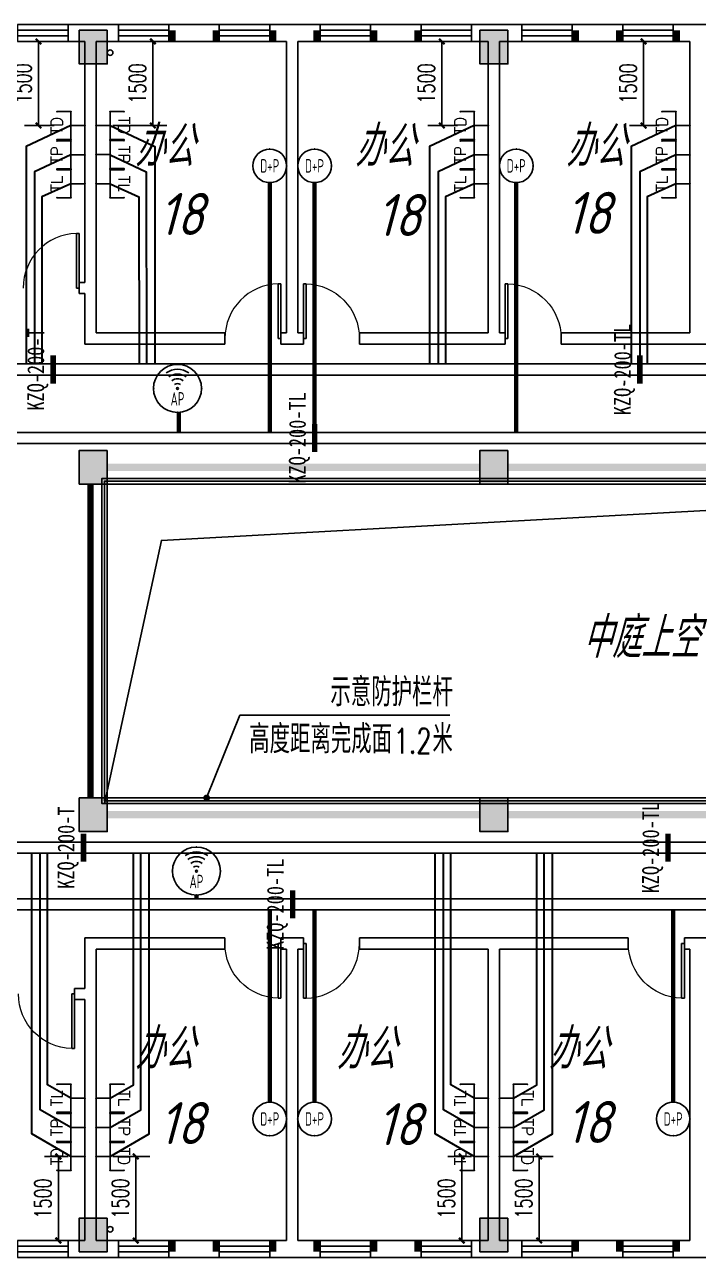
# Model space of a CAD drawing. Extents: x 1398449 to 2142961, y 256969 to 1032940.
# Drawn here: x 1561316 to 1573341, y 439205 to 461205 of the extents above; entities that cross this region are included whole.
import ezdxf
from ezdxf.enums import TextEntityAlignment as Align

# ---------------------------------------------------------------- set-up
doc = ezdxf.new("R2010")
doc.units = 0
doc.header["$LTSCALE"] = 1500
doc.header["$PDSIZE"] = 50
doc.linetypes.add('DASH', pattern=[0.35, 0.25, -0.1])
for name, color, linetype in [('1-建筑底图', 8, 'Continuous'), ('CABLETRAY_PDS', 6, 'Continuous'), ('EQUIP-通讯', 3, 'Continuous'), ('TEL_DIM', 3, 'Continuous'), ('WIRE-综合布线', 5, 'Continuous'), ('光纤点位', 3, 'Continuous'), ('内网桥架', 1, 'Continuous'), ('抗震支吊架', 2, 'Continuous'), ('构造柱', 6, 'Continuous'), ('水', 5, 'Continuous'), ('红机电话', 3, 'Continuous'), ('结构柱子', 253, 'Continuous'), ('蓝机电话', 3, 'Continuous')]:
    doc.layers.add(name, color=color, linetype=linetype)
doc.layers.add('内网线路', color=1, linetype='Continuous', lineweight=30)
doc.styles.add('_TCH_DIM', font='SIMPLEX', dxfattribs={"bigfont": 'GBCBIG'})
doc.styles.add('_TCH_DIM_T3', font='SIMPLEX', dxfattribs={"width": 0.705882, "bigfont": 'GBCBIG'})
doc.styles.add('_TEL_ATTDEF', font='GBENOR', dxfattribs={"width": 0.8, "height": 3, "bigfont": 'GBCBIG'})
doc.styles.add('_TEL_DIM', font='SIMPLEX', dxfattribs={"width": 0.8, "height": 3.5, "bigfont": 'HZTXT'})
doc.styles.add('kzcad', font='', dxfattribs={"width": 0.8})
doc.styles.get("Standard").update_dxf_attribs({"font": 'gbeitc.shx', "bigfont": 'gbcbig.shx'})
doc.styles.get('kzcad').set_extended_font_data('SimSun')
doc.linetypes.add('JIEDI', pattern='A,1.25,-0.25,0.25,-0.25,0.625,["/",Standard,S=0.6,R=0,X=0,Y=-0.3],0.625,-0.25,0.25,-0.25', length=4)
doc.dimstyles.new('_TCH_ARCH&&100', dxfattribs={"dimtxt": 297.5, "dimasz": 100, "dimexe": 250, "dimexo": 300, "dimgap": 126.25, "dimtad": 1, "dimdec": 0, "dimzin": 0, "dimdsep": 46, "dimtxsty": '_TCH_DIM_T3', "dimblk": 'ARCHTICK', "dimcen": 0.09, "dimclrt": 7, "dimazin": 2, "dimtfac": 1, "dimtdec": 0, "dimtix": 1, "dimtmove": 2, "dimatfit": 3, "dimfxl": 1, "dimtolj": 1, "dimtzin": 0, "dimarcsym": 0})

# ---------------------------------------------------------------- blocks, each defined once
blk = doc.blocks.new('fgtrgtrghtrh')
at = {"layer": '构造柱', "color": 0}
for points in [[(-377189, 1236625), (-377189, 1236425), (-377309, 1236625), (-377309, 1236425)], [(-376409, 1236625), (-376409, 1236425), (-376529, 1236625), (-376529, 1236425)], [(-375389, 1236625), (-375389, 1236425), (-375509, 1236625), (-375509, 1236425)], [(-374609, 1236625), (-374609, 1236425), (-374729, 1236625), (-374729, 1236425)], [(-373589, 1236625), (-373589, 1236425), (-373709, 1236625), (-373709, 1236425)], [(-372809, 1236625), (-372809, 1236425), (-372929, 1236625), (-372929, 1236425)], [(-369989, 1236625), (-369989, 1236425), (-370109, 1236625), (-370109, 1236425)], [(-369209, 1236625), (-369209, 1236425), (-369329, 1236625), (-369329, 1236425)], [(-368189, 1236625), (-368189, 1236425), (-368309, 1236625), (-368309, 1236425)], [(-377189, 1215025), (-377189, 1214825), (-377309, 1215025), (-377309, 1214825)], [(-376409, 1215025), (-376409, 1214825), (-376529, 1215025), (-376529, 1214825)], [(-375389, 1215025), (-375389, 1214825), (-375509, 1215025), (-375509, 1214825)], [(-374609, 1215025), (-374609, 1214825), (-374729, 1215025), (-374729, 1214825)], [(-373589, 1215025), (-373589, 1214825), (-373709, 1215025), (-373709, 1214825)], [(-372809, 1215025), (-372809, 1214825), (-372929, 1215025), (-372929, 1214825)], [(-369989, 1215025), (-369989, 1214825), (-370109, 1215025), (-370109, 1214825)], [(-369209, 1215025), (-369209, 1214825), (-369329, 1215025), (-369329, 1214825)], [(-368189, 1215025), (-368189, 1214825), (-368309, 1215025), (-368309, 1214825)]]:
    blk.add_solid(points, dxfattribs=at)
blk = doc.blocks.new('A$C737A27E0')
at = {"layer": '结构柱子'}
h = blk.add_hatch(color=6, dxfattribs=at)
h.dxf.hatch_style = 1
h.paths.add_polyline_path([(12400, 21800), (11900, 21800), (11900, 21200), (12400, 21200)])
h = blk.add_hatch(color=6, dxfattribs=at)
h.dxf.hatch_style = 1
h.paths.add_polyline_path([(19550, 21800), (19050, 21800), (19050, 21200), (19550, 21200)])
h = blk.add_hatch(color=6, dxfattribs=at)
h.dxf.hatch_style = 1
h.paths.add_polyline_path([(12400, 13700), (12400, 14300), (11900, 14300), (11900, 13700)])
h = blk.add_hatch(color=6, dxfattribs=at)
h.dxf.hatch_style = 1
h.paths.add_polyline_path([(19050, 14300), (19050, 13700), (19550, 13700), (19550, 14300)])
h = blk.add_hatch(color=6, dxfattribs=at)
h.dxf.hatch_style = 1
h.paths.add_polyline_path([(12400, 7500), (12400, 8100), (11900, 8100), (11900, 7500)])
h = blk.add_hatch(color=6, dxfattribs=at)
h.dxf.hatch_style = 1
h.paths.add_polyline_path([(19550, 8100), (19050, 8100), (19050, 7500), (19550, 7500)])
h = blk.add_hatch(color=6, dxfattribs=at)
h.dxf.hatch_style = 1
h.paths.add_polyline_path([(12400, 0), (12400, 600), (11900, 600), (11900, 0)])
h = blk.add_hatch(color=6, dxfattribs=at)
h.dxf.hatch_style = 1
h.paths.add_polyline_path([(19550, 600), (19050, 600), (19050, 0), (19550, 0)])
at = {"layer": '结构柱子', "color": 6}
for points in [[(12400, 21800), (11900, 21800), (11900, 21200), (12400, 21200)], [(19550, 21800), (19050, 21800), (19050, 21200), (19550, 21200)], [(12400, 14300), (11900, 14300), (11900, 13700), (12400, 13700)], [(19550, 14300), (19050, 14300), (19050, 13700), (19550, 13700)], [(12400, 8100), (11900, 8100), (11900, 7500), (12400, 7500)], [(19550, 8100), (19050, 8100), (19050, 7500), (19550, 7500)], [(12400, 600), (11900, 600), (11900, 0), (12400, 0)], [(19550, 600), (19050, 600), (19050, 0), (19550, 0)]]:
    blk.add_lwpolyline(points, close=True, dxfattribs=at)
blk = doc.blocks.new('shui1')
at = {"layer": '水'}
for centre in [(493792, 185838), (493792, 164838)]:
    blk.add_circle(centre, 50, dxfattribs=at)
blk = doc.blocks.new('$DorLib2D$00000213')
at = {"color": 0, "linetype": 'DASH', "const_width": 0.02}
blk.add_lwpolyline([(0.5, 0), (-0.5, 0)], dxfattribs=at)
blk = doc.blocks.new('$TCHSYS$WIN2D')
for p, q in [((-0.5, 0.5), (0.5, 0.5)), ((-0.5, 0.5), (-0.5, -0.5)), ((0.5, 0.5), (0.5, -0.5)), ((0.5, 0.167), (-0.5, 0.167)), ((0.5, -0.167), (-0.5, -0.167)), ((-0.5, -0.5), (0.5, -0.5))]:
    blk.add_line(p, q)
blk = doc.blocks.new('$DorLib2D$00000001')
for p, q in [((0.45, 0.975), (0.5, 0.975)), ((0.45, 0), (0.45, 0.975)), ((0.5, 0), (0.5, 0.975)), ((0.5, 0), (0.45, 0))]:
    blk.add_line(p, q)
at = {"lineweight": 13}
blk.add_arc((0.475, 0), 0.975, 91.4693, 180, dxfattribs=at)
blk = doc.blocks.new('1-四层建筑底图')
at = {"layer": '1-建筑底图'}
for p, q in [((45400, 38600), (45000, 38600)), ((45000, 38600), (45000, 38300)), ((45900, 38600), (45400, 38600)), ((45900, 38300), (45900, 38600)), ((47700, 38600), (46800, 38600)), ((46800, 38600), (46800, 38300)), ((47700, 38300), (47700, 38600)), ((49000, 38600), (48600, 38600)), ((48600, 38600), (48600, 38300)), ((49500, 38600), (49000, 38600)), ((49500, 38300), (49500, 38600)), ((51300, 38600), (50400, 38600)), ((50400, 38600), (50400, 38300)), ((51300, 38300), (51300, 38600)), ((52600, 38600), (52200, 38600)), ((52200, 38600), (52200, 38300)), ((53100, 38600), (52600, 38600)), ((53100, 38300), (53100, 38600)), ((54900, 38600), (54000, 38600)), ((54000, 38600), (54000, 38300)), ((54900, 38300), (54900, 38600)), ((56200, 38600), (55800, 38600)), ((55800, 38600), (55800, 38300)), ((56700, 38600), (56200, 38600)), ((45000, 38300), (45300, 38300)), ((45300, 34000), (45300, 38300)), ((45500, 38300), (45900, 38300)), ((45500, 33900), (45500, 38300)), ((46800, 38300), (47700, 38300)), ((48600, 38300), (48900, 38300)), ((48900, 33100), (48900, 38300)), ((49100, 33100), (49100, 38300)), ((49100, 38300), (49500, 38300)), ((50400, 38300), (51300, 38300)), ((52200, 38300), (52500, 38300)), ((52500, 33100), (52500, 38300)), ((52700, 33100), (52700, 38300)), ((52700, 38300), (53100, 38300)), ((54000, 38300), (54900, 38300)), ((55800, 38300), (56100, 38300)), ((56100, 35450), (56100, 38300)), ((56100, 33100), (56100, 35450)), ((45300, 34000), (45200, 34000)), ((45200, 34000), (45200, 33800)), ((45500, 33100), (45500, 33900)), ((45200, 33800), (45300, 33800)), ((45300, 32900), (45300, 33800)), ((47800, 33100), (45500, 33100)), ((47800, 32900), (47800, 33100)), ((48900, 33100), (48800, 33100)), ((48800, 33100), (48800, 32900)), ((49200, 33100), (49100, 33100)), ((49200, 32900), (49200, 33100)), ((52500, 33100), (50200, 33100)), ((50200, 33100), (50200, 32900)), ((52800, 33100), (52700, 33100)), ((52800, 32900), (52800, 33100)), ((56100, 33100), (53800, 33100)), ((53800, 33100), (53800, 32900)), ((45300, 32900), (47800, 32900)), ((48800, 32900), (49000, 32900)), ((49000, 32900), (49200, 32900)), ((50200, 32900), (52600, 32900)), ((52600, 32900), (52800, 32900)), ((53800, 32900), (56200, 32900)), ((56200, 32900), (57350, 32900)), ((47473.3, 24800), (48067.4, 26277.2)), ((48067.4, 26277.2), (51815.1, 26277.2)), ((45300, 22300), (45300, 21400)), ((47800, 22300), (45300, 22300)), ((47800, 22100), (47800, 22300)), ((49000, 22300), (48800, 22300)), ((48800, 22300), (48800, 22100)), ((49200, 22300), (49000, 22300)), ((49200, 22100), (49200, 22300)), ((52600, 22300), (50200, 22300)), ((50200, 22300), (50200, 22100)), ((55000, 22300), (52600, 22300)), ((55000, 22100), (55000, 22300)), ((56200, 22300), (56000, 22300)), ((56000, 22300), (56000, 22100)), ((56400, 22300), (56200, 22300)), ((45500, 22100), (45500, 21300)), ((45500, 22100), (47800, 22100)), ((48800, 22100), (48900, 22100)), ((48900, 22100), (48900, 16900)), ((49100, 22100), (49100, 16900)), ((49100, 22100), (49200, 22100)), ((50200, 22100), (52500, 22100)), ((52500, 22100), (52500, 16900)), ((52700, 22100), (52700, 16900)), ((52700, 22100), (55000, 22100)), ((56000, 22100), (56100, 22100)), ((56100, 22100), (56100, 16900)), ((45300, 21400), (45114.9, 21400)), ((45114.9, 21400), (45114.9, 21200)), ((45114.9, 21200), (45300, 21200)), ((45300, 21200), (45300, 16900)), ((45500, 21300), (45500, 16900)), ((45300, 16900), (45000, 16900)), ((45000, 16900), (45000, 16600)), ((45900, 16900), (45500, 16900)), ((45900, 16600), (45900, 16900)), ((47700, 16900), (46800, 16900)), ((46800, 16900), (46800, 16600)), ((47700, 16600), (47700, 16900)), ((48900, 16900), (48600, 16900)), ((48600, 16900), (48600, 16600)), ((49500, 16900), (49100, 16900)), ((49500, 16600), (49500, 16900)), ((51300, 16900), (50400, 16900)), ((50400, 16900), (50400, 16600)), ((51300, 16600), (51300, 16900)), ((52500, 16900), (52200, 16900)), ((52200, 16900), (52200, 16600)), ((53100, 16900), (52700, 16900)), ((53100, 16600), (53100, 16900)), ((54900, 16900), (54000, 16900)), ((54000, 16900), (54000, 16600)), ((54900, 16600), (54900, 16900)), ((56100, 16900), (55800, 16900)), ((55800, 16900), (55800, 16600)), ((45000, 16600), (45400, 16600)), ((45400, 16600), (45900, 16600)), ((46800, 16600), (47700, 16600)), ((48600, 16600), (49000, 16600)), ((49000, 16600), (49500, 16600)), ((50400, 16600), (51300, 16600)), ((52200, 16600), (52600, 16600)), ((52600, 16600), (53100, 16600)), ((54000, 16600), (54900, 16600)), ((55800, 16600), (56200, 16600)), ((56200, 16600), (56700, 16600))]:
    blk.add_line(p, q, dxfattribs=at)
for points in [[(66750, 24700), (45600, 24700), (45600, 30500), (66750, 30500)], [(66700, 24750), (45650, 24750), (45650, 30450), (66700, 30450)], [(66650, 24800), (45700, 24800), (45700, 30400), (66650, 30400)]]:
    blk.add_lwpolyline(points, close=True, dxfattribs=at)
blk.add_lwpolyline([(45650, 24700), (46666.3, 29393.8), (66750, 30500)], dxfattribs=at)
at = {"layer": '1-建筑底图', "const_width": 60}
blk.add_lwpolyline([(47462.1, 24772.2, 1), (47484.5, 24827.8, 1)], format="xyb", close=True, dxfattribs=at)
at = {"layer": '1-建筑底图'}
for name, p in [('fgtrgtrghtrh', (424109.4, -1198125)), ('A$C737A27E0', (33300, 16700)), ('shui1', (-448041.7, -147737.7))]:
    blk.add_blockref(name, p, dxfattribs=at)
for name, p, xscale, yscale, zscale in [('$TCHSYS$WIN2D', (44550, 38450), 900, -300, 900), ('$TCHSYS$WIN2D', (46350, 38450), 900, -300, 900), ('$TCHSYS$WIN2D', (48150, 38450), 900, -300, 900), ('$TCHSYS$WIN2D', (49950, 38450), 900, -300, 900), ('$TCHSYS$WIN2D', (51750, 38450), 900, -300, 900), ('$TCHSYS$WIN2D', (53550, 38450), 900, -300, 900), ('$TCHSYS$WIN2D', (55350, 38450), 900, -300, 900), ('$DorLib2D$00000001', (44700, 33900), 1000, 1000, 1000), ('$DorLib2D$00000001', (48300, 33000), 1000, 1000, 1000), ('$DorLib2D$00000001', (49700, 33000), -1000, 1000, -1000), ('$DorLib2D$00000001', (53300, 33000), -1000, 1000, -1000), ('$DorLib2D$00000001', (48300, 22200), 1000, -1000, 1000), ('$DorLib2D$00000001', (49700, 22200), -1000, -1000, -1000), ('$DorLib2D$00000001', (55500, 22200), 1000, -1000, 1000), ('$DorLib2D$00000001', (44614.9, 21300), 1000, -1000, 1000), ('$TCHSYS$WIN2D', (44550, 16750), 900, -300, 900), ('$TCHSYS$WIN2D', (46350, 16750), 900, -300, 900), ('$TCHSYS$WIN2D', (48150, 16750), 900, -300, 900), ('$TCHSYS$WIN2D', (49950, 16750), 900, -300, 900), ('$TCHSYS$WIN2D', (51750, 16750), 900, -300, 900), ('$TCHSYS$WIN2D', (53550, 16750), 900, -300, 900), ('$TCHSYS$WIN2D', (55350, 16750), 900, -300, 900)]:
    blk.add_blockref(name, p, dxfattribs=dict(at, xscale=xscale, yscale=yscale, zscale=zscale))
at = {"layer": '1-建筑底图', "zscale": 100}
for p, xscale, yscale, rotation in [((49025, 30700), 6650, -6650, 2.814413246623434e-05), ((56200, 30700), 6700, -6700, 2.814413246623434e-05), ((45400, 27600), 5600, -5600, 90.00002814413247), ((49025, 24500), 6650, -6650, 2.814413246623434e-05), ((56200, 24500), 6700, -6700, 2.814413246623434e-05)]:
    blk.add_blockref('$DorLib2D$00000213', p, dxfattribs=dict(at, xscale=xscale, yscale=yscale, rotation=rotation))
at = {"layer": '1-建筑底图'}
for s, height, p in [('办公', 723.4, (46191.4, 36068.8)), ('办公', 723.4, (50118.5, 36068.8)), ('办公', 723.4, (53884.9, 36068.8)), ('18', 750, (46616.4, 34845.3)), ('18', 750, (50502.3, 34827)), ('18', 750, (53882.1, 34864.8)), ('中庭上空', 723.4, (54177, 27299.2)), ('办公', 723.4, (46191.4, 19958.8)), ('办公', 723.4, (46191.4, 19958.8)), ('办公', 723.4, (49791.4, 19958.8)), ('办公', 723.4, (53572.8, 19958.8)), ('18', 750, (46621.6, 18620.9)), ('18', 750, (53887.3, 18640.4)), ('18', 750, (50507.5, 18602.6))]:
    blk.add_text(s, height=height, dxfattribs=at).set_placement(p)
at = {"layer": '1-建筑底图', "color": 7, "style": '_TCH_DIM'}
for s, height, p in [('示意防护栏杆', 506.38, (49681.5, 26434.7)), ('高度距离完成面', 506.38, (48232, 25594.7)), ('米', 506.4, (51502.3, 25594.7))]:
    blk.add_text(s, height=height, dxfattribs=at).set_placement(p)
at = {"layer": '1-建筑底图', "color": 7, "style": '_TCH_DIM', "width": 0.705882}
blk.add_text('1.2', height=446.25, dxfattribs=at).set_placement((50812.3, 25594.7))
blk = doc.blocks.new('$equip_U$00000091(win7-PC-hzk)')
for radius in [0.714, 0.0272]:
    blk.add_circle((0, 0), radius)
for radius in [0.571, 0.428, 0.285, 0.143]:
    blk.add_arc((0, 0), radius, 53.7049, 126.2951)
for p in [(0, 0.714), (-0.714, 0), (0.714, 0), (0, -0.714)]:
    blk.add_point(p)
at = {"color": 7, "style": '_TEL_DIM', "flags": 1}
for tag in ['A', 'REMARK']:
    blk.add_attdef(tag, text='', height=0.00002, dxfattribs=at).set_placement((0, 0), align=Align.MIDDLE_CENTER)
at = {"color": 7, "style": '_TEL_DIM', "width": 0.7}
blk.add_attdef('$TEXT$', text='', height=0.4, dxfattribs=at).set_placement((0, -0.31), align=Align.MIDDLE_CENTER)
blk = doc.blocks.new('$equip_U$00000080(win7-PC-hzk)')
blk.add_circle((0, 0.5), 0.5)
for p in [(0, 0.999), (-0.5, 0.5), (0.5, 0.5)]:
    blk.add_point(p)
at = {"color": 7, "style": '_TEL_DIM', "width": 0.7}
blk.add_attdef('$TEXT$', text='', height=0.4, dxfattribs=at).set_placement((0, 0.5), align=Align.MIDDLE_CENTER)
at = {"color": 7, "style": '_TEL_DIM', "flags": 1}
for tag in ['A', 'REMARK']:
    blk.add_attdef(tag, text='', height=0.00002, dxfattribs=at).set_placement((0, 0), align=Align.MIDDLE_CENTER)
blk = doc.blocks.new('$equip$00001867')
for p, q in [((-0.5, 0.499), (-0.5, 0.999)), ((0.5, 0.999), (0.5, 0.499)), ((0.5, 0.499), (-0.5, 0.499)), ((0, 0.5), (0, 0))]:
    blk.add_line(p, q)
for p in [(-0.5, 0.999), (0.5, 0.999), (-0.5, 0.499), (0.5, 0.499), (0, 0)]:
    blk.add_point(p)
at = {"color": 7, "style": '_TEL_DIM'}
blk.add_attdef('$TEXT$', text='', height=0.4, dxfattribs=at).set_placement((0, 0.999), align=Align.MIDDLE_CENTER)
at = {"color": 7, "style": '_TEL_DIM', "flags": 1}
blk.add_attdef('A', text='', height=0.00002, dxfattribs=at).set_placement((0, 0), align=Align.MIDDLE_CENTER)
blk = doc.blocks.new('$equip$00002670')
for p, q in [((-0.5, 0.499), (-0.5, 0.999)), ((0.5, 0.999), (0.5, 0.499)), ((0.5, 0.499), (-0.5, 0.499)), ((0, 0.5), (0, 0))]:
    blk.add_line(p, q)
for p in [(-0.5, 0.999), (0.5, 0.999), (-0.5, 0.499), (0.5, 0.499), (0, 0)]:
    blk.add_point(p)
at = {"color": 7, "style": '_TEL_DIM'}
blk.add_attdef('$TEXT$', text='', height=0.4, dxfattribs=at).set_placement((0, 0.999), align=Align.MIDDLE_CENTER)
at = {"color": 7, "style": '_TEL_DIM', "flags": 1}
blk.add_attdef('A', text='', height=0.000025, dxfattribs=at).set_placement((0, 0), align=Align.MIDDLE_CENTER)
blk = doc.blocks.new('_ArchTick')
at = {"color": 0, "linetype": 'ByBlock', "const_width": 0.4}
blk.add_lwpolyline([(-0.5, -0.5), (0.5, 0.5)], dxfattribs=at)
blk = doc.blocks.new('*D1052')
at = {"layer": 'Defpoints', "color": 0, "transparency": 16777216}
for p in [(1572363, 460905), (1572941, 460905), (1572941, 459405)]:
    blk.add_point(p, dxfattribs=at)
at = {"layer": 'TEL_DIM', "color": 0, "lineweight": -2, "transparency": 16777216}
for p, q in [((1572641, 460905), (1572113, 460905)), ((1572363, 459405), (1572363, 460905)), ((1572641, 459405), (1572113, 459405))]:
    blk.add_line(p, q, dxfattribs=at)
at = {"layer": 'TEL_DIM', "color": 0, "lineweight": -2, "transparency": 16777216, "xscale": 100, "yscale": 100, "zscale": 100}
for p, rotation in [((1572363, 460905), 90), ((1572363, 459405), 270)]:
    blk.add_blockref('_ArchTick', p, dxfattribs=dict(at, rotation=rotation))
at = {"layer": 'TEL_DIM', "color": 7, "transparency": 16777216, "insert": (1572088, 460155), "char_height": 297.5, "attachment_point": 5, "rotation": 90, "style": '_TCH_DIM_T3'}
blk.add_mtext('\\A1;1500', dxfattribs=at)
blk = doc.blocks.new('*D1053')
at = {"layer": 'Defpoints', "color": 0, "transparency": 16777216}
for p in [(1568763, 460905), (1569341, 460905), (1569341, 459405)]:
    blk.add_point(p, dxfattribs=at)
at = {"layer": 'TEL_DIM', "color": 0, "lineweight": -2, "transparency": 16777216}
for p, q in [((1569041, 460905), (1568513, 460905)), ((1568763, 459405), (1568763, 460905)), ((1569041, 459405), (1568513, 459405))]:
    blk.add_line(p, q, dxfattribs=at)
at = {"layer": 'TEL_DIM', "color": 0, "lineweight": -2, "transparency": 16777216, "xscale": 100, "yscale": 100, "zscale": 100}
for p, rotation in [((1568763, 460905), 90), ((1568763, 459405), 270)]:
    blk.add_blockref('_ArchTick', p, dxfattribs=dict(at, rotation=rotation))
at = {"layer": 'TEL_DIM', "color": 7, "transparency": 16777216, "insert": (1568488, 460155), "char_height": 297.5, "attachment_point": 5, "rotation": 90, "style": '_TCH_DIM_T3'}
blk.add_mtext('\\A1;1500', dxfattribs=at)
blk = doc.blocks.new('*D1057')
at = {"layer": 'Defpoints', "color": 0, "transparency": 16777216}
for p in [(1562591, 460905), (1563605, 460905), (1562591, 459405)]:
    blk.add_point(p, dxfattribs=at)
at = {"layer": 'TEL_DIM', "color": 0, "lineweight": -2, "transparency": 16777216}
for p, q in [((1562891, 460905), (1563855, 460905)), ((1563605, 459405), (1563605, 460905)), ((1562891, 459405), (1563855, 459405))]:
    blk.add_line(p, q, dxfattribs=at)
at = {"layer": 'TEL_DIM', "color": 0, "lineweight": -2, "transparency": 16777216, "xscale": 100, "yscale": 100, "zscale": 100}
for p, rotation in [((1563605, 460905), 90), ((1563605, 459405), 270)]:
    blk.add_blockref('_ArchTick', p, dxfattribs=dict(at, rotation=rotation))
at = {"layer": 'TEL_DIM', "color": 7, "transparency": 16777216, "insert": (1563330, 460155), "char_height": 297.5, "attachment_point": 5, "rotation": 90, "style": '_TCH_DIM_T3'}
blk.add_mtext('\\A1;1500', dxfattribs=at)
blk = doc.blocks.new('*D1058')
at = {"layer": 'Defpoints', "color": 0, "transparency": 16777216}
for p in [(1561563, 460905), (1562141, 460905), (1562141, 459405)]:
    blk.add_point(p, dxfattribs=at)
at = {"layer": 'TEL_DIM', "color": 0, "lineweight": -2, "transparency": 16777216}
for p, q in [((1561841, 460905), (1561313, 460905)), ((1561563, 459405), (1561563, 460905)), ((1561841, 459405), (1561313, 459405))]:
    blk.add_line(p, q, dxfattribs=at)
at = {"layer": 'TEL_DIM', "color": 0, "lineweight": -2, "transparency": 16777216, "xscale": 100, "yscale": 100, "zscale": 100}
for p, rotation in [((1561563, 460905), 90), ((1561563, 459405), 270)]:
    blk.add_blockref('_ArchTick', p, dxfattribs=dict(at, rotation=rotation))
at = {"layer": 'TEL_DIM', "color": 7, "transparency": 16777216, "insert": (1561288, 460155), "char_height": 297.5, "attachment_point": 5, "rotation": 90, "style": '_TCH_DIM_T3'}
blk.add_mtext('\\A1;1500', dxfattribs=at)
blk = doc.blocks.new('*D1072')
at = {"layer": 'Defpoints', "color": 0, "transparency": 16777216}
for p in [(1561918, 441005), (1562391, 441005), (1562391, 439505)]:
    blk.add_point(p, dxfattribs=at)
at = {"layer": 'TEL_DIM', "color": 0, "lineweight": -2, "transparency": 16777216}
for p, q in [((1562091, 441005), (1561668, 441005)), ((1561918, 439505), (1561918, 441005)), ((1562091, 439505), (1561668, 439505))]:
    blk.add_line(p, q, dxfattribs=at)
at = {"layer": 'TEL_DIM', "color": 0, "lineweight": -2, "transparency": 16777216, "xscale": 100, "yscale": 100, "zscale": 100}
for p, rotation in [((1561918, 441005), 90), ((1561918, 439505), 270)]:
    blk.add_blockref('_ArchTick', p, dxfattribs=dict(at, rotation=rotation))
at = {"layer": 'TEL_DIM', "color": 7, "transparency": 16777216, "insert": (1561643, 440255), "char_height": 297.5, "attachment_point": 5, "rotation": 90, "style": '_TCH_DIM_T3'}
blk.add_mtext('\\A1;1500', dxfattribs=at)
blk = doc.blocks.new('*D1073')
at = {"layer": 'Defpoints', "color": 0, "transparency": 16777216}
for p in [(1562591, 441005), (1563299, 441005), (1562591, 439505)]:
    blk.add_point(p, dxfattribs=at)
at = {"layer": 'TEL_DIM', "color": 0, "lineweight": -2, "transparency": 16777216}
for p, q in [((1562891, 441005), (1563549, 441005)), ((1563299, 439505), (1563299, 441005)), ((1562891, 439505), (1563549, 439505))]:
    blk.add_line(p, q, dxfattribs=at)
at = {"layer": 'TEL_DIM', "color": 0, "lineweight": -2, "transparency": 16777216, "xscale": 100, "yscale": 100, "zscale": 100}
for p, rotation in [((1563299, 441005), 90), ((1563299, 439505), 270)]:
    blk.add_blockref('_ArchTick', p, dxfattribs=dict(at, rotation=rotation))
at = {"layer": 'TEL_DIM', "color": 7, "transparency": 16777216, "insert": (1563024, 440255), "char_height": 297.5, "attachment_point": 5, "rotation": 90, "style": '_TCH_DIM_T3'}
blk.add_mtext('\\A1;1500', dxfattribs=at)
blk = doc.blocks.new('*D1080')
at = {"layer": 'Defpoints', "color": 0, "transparency": 16777216}
for p in [(1569118, 441005), (1569591, 441005), (1569591, 439505)]:
    blk.add_point(p, dxfattribs=at)
at = {"layer": 'TEL_DIM', "color": 0, "lineweight": -2, "transparency": 16777216}
for p, q in [((1569291, 441005), (1568868, 441005)), ((1569118, 439505), (1569118, 441005)), ((1569291, 439505), (1568868, 439505))]:
    blk.add_line(p, q, dxfattribs=at)
at = {"layer": 'TEL_DIM', "color": 0, "lineweight": -2, "transparency": 16777216, "xscale": 100, "yscale": 100, "zscale": 100}
for p, rotation in [((1569118, 441005), 90), ((1569118, 439505), 270)]:
    blk.add_blockref('_ArchTick', p, dxfattribs=dict(at, rotation=rotation))
at = {"layer": 'TEL_DIM', "color": 7, "transparency": 16777216, "insert": (1568843, 440255), "char_height": 297.5, "attachment_point": 5, "rotation": 90, "style": '_TCH_DIM_T3'}
blk.add_mtext('\\A1;1500', dxfattribs=at)
blk = doc.blocks.new('*D1081')
at = {"layer": 'Defpoints', "color": 0, "transparency": 16777216}
for p in [(1569791, 441005), (1570499, 441005), (1569791, 439505)]:
    blk.add_point(p, dxfattribs=at)
at = {"layer": 'TEL_DIM', "color": 0, "lineweight": -2, "transparency": 16777216}
for p, q in [((1570091, 441005), (1570749, 441005)), ((1570499, 439505), (1570499, 441005)), ((1570091, 439505), (1570749, 439505))]:
    blk.add_line(p, q, dxfattribs=at)
at = {"layer": 'TEL_DIM', "color": 0, "lineweight": -2, "transparency": 16777216, "xscale": 100, "yscale": 100, "zscale": 100}
for p, rotation in [((1570499, 441005), 90), ((1570499, 439505), 270)]:
    blk.add_blockref('_ArchTick', p, dxfattribs=dict(at, rotation=rotation))
at = {"layer": 'TEL_DIM', "color": 7, "transparency": 16777216, "insert": (1570224, 440255), "char_height": 297.5, "attachment_point": 5, "rotation": 90, "style": '_TCH_DIM_T3'}
blk.add_mtext('\\A1;1500', dxfattribs=at)

msp = doc.modelspace()

# ---------------------------------------------------------------- linework, layer by layer
at = {"layer": 'CABLETRAY_PDS'}
for p, q in [((1554823.4, 453928.2), (1592141, 453928.2)), ((1592141, 453728.2), (1554823.4, 453728.2)), ((1554087.5, 445605), (1592141, 445605)), ((1592141, 445405), (1554087.5, 445405))]:
    msp.add_line(p, q, dxfattribs=at)
at = {"layer": 'WIRE-综合布线', "linetype": 'Continuous', "const_width": 75}
for points in [[(1565691.3, 453928.2), (1565691.3, 458385.3)], [(1566490.7, 453928.2), (1566490.7, 458385.3)], [(1570090.7, 453928.2), (1570090.7, 458385.3)], [(1564067.8, 453928.2), (1564067.8, 454284.9)], [(1564382.7, 445605), (1564382.7, 445669.9)], [(1565691.3, 441974.7), (1565691.3, 445405)], [(1566490.7, 441974.7), (1566490.7, 445405)], [(1572891.3, 441974.7), (1572891.3, 445405)]]:
    msp.add_lwpolyline(points, dxfattribs=at)
at = {"layer": '内网桥架'}
for p, q in [((1550751.7, 455150.4), (1591109.1, 455150.4)), ((1591109.1, 454950.4), (1550751.7, 454950.4)), ((1551329.9, 446616.7), (1591109.1, 446616.7)), ((1591109.1, 446416.7), (1551329.9, 446416.7))]:
    msp.add_line(p, q, dxfattribs=at)
at = {"layer": '内网线路'}
for points in [[(1562141.5, 459405), (1561341.4, 459030.9), (1561341.4, 455150.4)], [(1562840.2, 459405), (1563640.5, 459031.2), (1563642.4, 455150.8)], [(1569341.5, 459405), (1568541.4, 459030.9), (1568541.4, 455150.4)], [(1572941.5, 459405), (1572141.4, 459030.9), (1572141.4, 455150.4)], [(1562141.5, 458881.3), (1561494.4, 458577.4), (1561494.4, 455150.4)], [(1562840.5, 458881.3), (1563487.7, 458577.7), (1563489.4, 455150.8)], [(1569341.5, 458881.3), (1568694.4, 458577.4), (1568694.4, 455150.4)], [(1572941.5, 458881.3), (1572294.4, 458577.4), (1572294.4, 455150.4)], [(1562141.5, 458366.7), (1561625.4, 458134.5), (1561625.4, 455150.4)], [(1562840.7, 458366.7), (1563356.9, 458134.7), (1563358.3, 455150.7)], [(1569341.5, 458366.7), (1568825.4, 458134.5), (1568825.4, 455150.4)], [(1572941.5, 458366.7), (1572425.4, 458134.5), (1572425.4, 455150.4)], [(1562141.5, 441005), (1561444.9, 441409.3), (1561444.9, 446416.7)], [(1562141.5, 441525), (1561592.6, 441839.2), (1561592.6, 446416.7)], [(1562141.5, 442043.3), (1561723.6, 442286.4), (1561723.6, 446416.7)], [(1562840.5, 442043.3), (1563258.4, 442286.4), (1563258.4, 446416.7)], [(1562840.5, 441525), (1563389.4, 441839.2), (1563389.4, 446416.7)], [(1562840.5, 441005), (1563537, 441409.3), (1563537, 446416.7)], [(1569341.5, 441005), (1568644.9, 441409.3), (1568644.9, 446416.7)], [(1569341.5, 441525), (1568792.6, 441839.2), (1568792.6, 446416.7)], [(1569341.5, 442043.3), (1568923.6, 442286.4), (1568923.6, 446416.7)], [(1570040.5, 442043.3), (1570458.4, 442286.4), (1570458.4, 446416.7)], [(1570040.5, 441525), (1570589.4, 441839.2), (1570589.4, 446416.7)], [(1570040.5, 441005), (1570737, 441409.3), (1570737, 446416.7)]]:
    msp.add_lwpolyline(points, dxfattribs=at)
at = {"layer": '抗震支吊架', "color": 5, "const_width": 100}
for points in [[(1561823.7, 454800.4), (1561823.7, 455300.4)], [(1572295.7, 454800.4), (1572295.7, 455300.4)], [(1562364.5, 446266.7), (1562364.5, 446766.7)], [(1572799.1, 446266.7), (1572799.1, 446766.7)]]:
    msp.add_lwpolyline(points, dxfattribs=at)
at = {"layer": '抗震支吊架', "color": 2, "const_width": 100}
for points in [[(1566493, 453578.2), (1566493, 454078.2)], [(1566099.7, 445255), (1566099.7, 445755)]]:
    msp.add_lwpolyline(points, dxfattribs=at)

# ---------------------------------------------------------------- block references
at = {"layer": '1-建筑底图', "linetype": 'JIEDI'}
msp.add_blockref('1-四层建筑底图', (1517091, 422605), dxfattribs=at)
at = {"layer": 'EQUIP-通讯', "linetype": 'JIEDI'}
ref = msp.add_blockref('$equip_U$00000080(win7-PC-hzk)', (1565391.6, 458685), dxfattribs=dict(at, xscale=600, yscale=600, zscale=600, rotation=269.9999999999999))
ref.add_attrib('$TEXT$', 'D+P', dxfattribs={"layer": '0', "color": 7, "height": 240, "style": '_TEL_ATTDEF', "width": 0.7}).set_placement((1565691.3, 458685), align=Align.MIDDLE_CENTER)
ref = msp.add_blockref('$equip_U$00000080(win7-PC-hzk)', (1566191, 458685), dxfattribs=dict(at, xscale=600, yscale=600, zscale=600, rotation=269.9999999999999))
ref.add_attrib('$TEXT$', 'D+P', dxfattribs={"layer": '0', "color": 7, "height": 240, "style": '_TEL_ATTDEF', "width": 0.7}).set_placement((1566490.7, 458685), align=Align.MIDDLE_CENTER)
ref = msp.add_blockref('$equip_U$00000080(win7-PC-hzk)', (1569791, 458685), dxfattribs=dict(at, xscale=600, yscale=600, zscale=600, rotation=269.9999999999999))
ref.add_attrib('$TEXT$', 'D+P', dxfattribs={"layer": '0', "color": 7, "height": 240, "style": '_TEL_ATTDEF', "width": 0.7}).set_placement((1570090.7, 458685), align=Align.MIDDLE_CENTER)
ref = msp.add_blockref('$equip_U$00000091(win7-PC-hzk)', (1564044.5, 454712.5), dxfattribs=dict(at, xscale=600, yscale=600, zscale=600))
ref.add_attrib('$TEXT$', 'AP', dxfattribs={"layer": '0', "color": 7, "height": 240, "style": '_TEL_ATTDEF', "width": 0.7}).set_placement((1564044.5, 454526.3), align=Align.MIDDLE_CENTER)
ref = msp.add_blockref('$equip_U$00000091(win7-PC-hzk)', (1564382.7, 446098.2), dxfattribs=dict(at, xscale=600, yscale=600, zscale=600))
ref.add_attrib('$TEXT$', 'AP', dxfattribs={"layer": '0', "color": 7, "height": 240, "style": '_TEL_ATTDEF', "width": 0.7}).set_placement((1564382.7, 445911.9), align=Align.MIDDLE_CENTER)
ref = msp.add_blockref('$equip_U$00000080(win7-PC-hzk)', (1565391.6, 441675), dxfattribs=dict(at, xscale=600, yscale=600, zscale=600, rotation=269.9999999999999))
ref.add_attrib('$TEXT$', 'D+P', dxfattribs={"layer": '0', "color": 7, "height": 240, "style": '_TEL_ATTDEF', "width": 0.7}).set_placement((1565691.3, 441675), align=Align.MIDDLE_CENTER)
ref = msp.add_blockref('$equip_U$00000080(win7-PC-hzk)', (1566790.4, 441675), dxfattribs=dict(at, xscale=600, yscale=600, zscale=600, rotation=89.99999999999984))
ref.add_attrib('$TEXT$', 'D+P', dxfattribs={"layer": '0', "color": 7, "height": 240, "style": '_TEL_ATTDEF', "width": 0.7}).set_placement((1566490.7, 441675), align=Align.MIDDLE_CENTER)
ref = msp.add_blockref('$equip_U$00000080(win7-PC-hzk)', (1572591.6, 441675), dxfattribs=dict(at, xscale=600, yscale=600, zscale=600, rotation=269.9999999999997))
ref.add_attrib('$TEXT$', 'D+P', dxfattribs={"layer": '0', "color": 7, "height": 240, "style": '_TEL_ATTDEF', "width": 0.7}).set_placement((1572891.3, 441675), align=Align.MIDDLE_CENTER)
at = {"layer": '光纤点位', "xscale": 500, "yscale": 500, "zscale": 500}
for p, rotation in [((1562391, 459405), 90), ((1562591, 459405), 270), ((1569591, 459405), 90), ((1573191, 459405), 90), ((1562391, 441005), 90), ((1562591, 441005), 270), ((1569591, 441005), 90), ((1569791, 441005), 270)]:
    msp.add_blockref('$equip$00002670', p, dxfattribs=dict(at, rotation=rotation)).add_auto_attribs({'$TEXT$': 'TD'})
at = {"layer": '红机电话', "xscale": 500, "yscale": 500, "zscale": 500}
for p, rotation in [((1562391, 458881.3), 90), ((1562591, 458885), 270), ((1569591, 458881.3), 90), ((1573191, 458881.3), 90), ((1562391, 441525), 90), ((1562591, 441525), 270), ((1569591, 441525), 90), ((1569791, 441525), 270)]:
    msp.add_blockref('$equip$00001867', p, dxfattribs=dict(at, rotation=rotation)).add_auto_attribs({'$TEXT$': 'TP'})
at = {"layer": '蓝机电话', "xscale": 500, "yscale": 500, "zscale": 500}
for p, rotation in [((1562391, 458366.7), 90), ((1562591, 458366.7), 270), ((1569591, 458366.7), 90), ((1573191, 458366.7), 90), ((1562391, 442043.3), 90), ((1562591, 442043.3), 270), ((1569591, 442043.3), 90), ((1569791, 442043.3), 270)]:
    msp.add_blockref('$equip$00001867', p, dxfattribs=dict(at, rotation=rotation)).add_auto_attribs({'$TEXT$': 'TL'})

# ---------------------------------------------------------------- texts
at = {"layer": '抗震支吊架', "color": 5, "style": 'kzcad', "width": 0.8}
for s, p in [('KZQ-200-TL', (1572135.7, 455050.4)), ('KZQ-200-T', (1561663.7, 455050.4)), ('KZQ-200-TL', (1572639.1, 446516.7)), ('KZQ-200-T', (1562204.5, 446516.7))]:
    msp.add_text(s, height=300, rotation=89.88539, dxfattribs=at).set_placement(p, align=Align.CENTER)
at = {"layer": '抗震支吊架', "color": 2, "style": 'kzcad', "width": 0.8}
for p in [(1566333, 453828.2), (1565939.7, 445505)]:
    msp.add_text('KZQ-200-TL', height=300, rotation=89.88539, dxfattribs=at).set_placement(p, align=Align.CENTER)

# ---------------------------------------------------------------- dimensions: what is measured, and where the dimension line sits
at = {"layer": 'TEL_DIM'}
for p1, p2, distance, picture, middle in [((1562141.5, 459405), (1562141.5, 460905), 578.5, '*D1058', (1561287.9, 460155)), ((1562591, 459405), (1562591, 460905), -1014, '*D1057', (1563329.9, 460155)), ((1569341.5, 459405), (1569341.5, 460905), 578.5, '*D1053', (1568487.9, 460155)), ((1572941.5, 459405), (1572941.5, 460905), 578.5, '*D1052', (1572087.9, 460155)), ((1562391, 439505), (1562391, 441005), 473.5, '*D1072', (1561642.5, 440255)), ((1562591, 439505), (1562591, 441005), -708, '*D1073', (1563024, 440255)), ((1569591, 439505), (1569591, 441005), 473.5, '*D1080', (1568842.5, 440255)), ((1569791, 439505), (1569791, 441005), -708, '*D1081', (1570224, 440255))]:
    dim = msp.add_aligned_dim(p1=p1, p2=p2, distance=distance, dimstyle='_TCH_ARCH&&100', dxfattribs=at)
    dim.commit()
    dim.dimension.update_dxf_attribs({"geometry": picture, "text_midpoint": middle})

doc.saveas('drawing.dxf')
